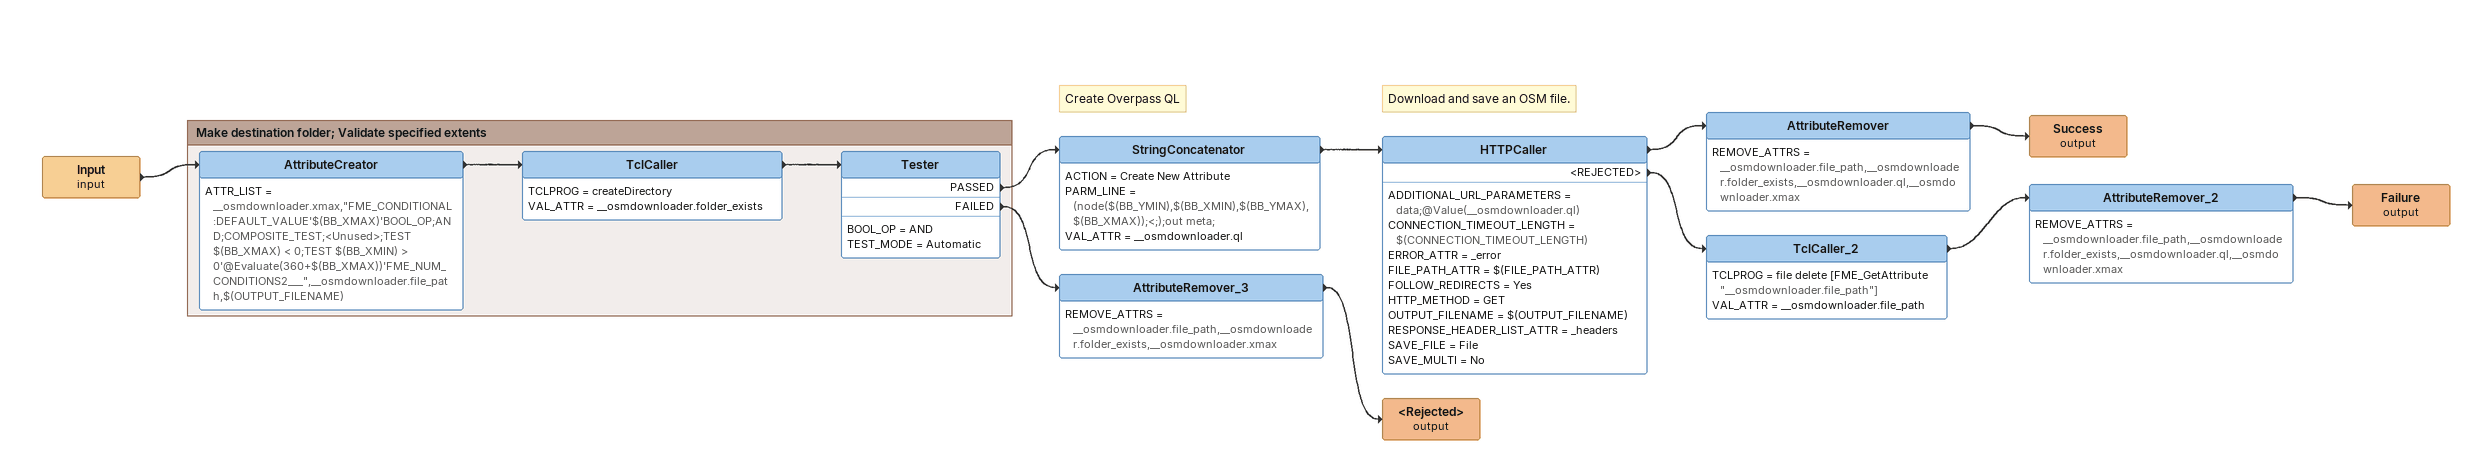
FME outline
Input (input)
    -> AttributeCreator
Note: Create Overpass QL
StringConcatenator
    ACTION = Create New Attribute
    PARM_LINE = (node($(BB_YMIN),$(BB_XMIN),$(BB_YMAX),$(BB_XMAX));<;);out meta;
    VAL_ATTR = __osmdownloader.ql
    -> HTTPCaller
Note: Download and save an OSM file.
HTTPCaller
    ADDITIONAL_URL_PARAMETERS = data;@Value(__osmdownloader.ql)
    CONNECTION_TIMEOUT_LENGTH = $(CONNECTION_TIMEOUT_LENGTH)
    ERROR_ATTR = _error
    FILE_PATH_ATTR = $(FILE_PATH_ATTR)
    FOLLOW_REDIRECTS = Yes
    HTTP_METHOD = GET
    OUTPUT_FILENAME = $(OUTPUT_FILENAME)
    RESPONSE_HEADER_LIST_ATTR = _headers
    SAVE_FILE = File
    SAVE_MULTI = No
    -> AttributeRemover
    <REJECTED> -> TclCaller_2
AttributeRemover
    REMOVE_ATTRS = __osmdownloader.file_path,__osmdownloader.folder_exists,__osmdownloader.ql,__osmdownloader.xmax
    -> Success (output)
Success (output)
TclCaller_2
    TCLPROG = file delete [FME_GetAttribute "__osmdownloader.file_path"]
    VAL_ATTR = __osmdownloader.file_path
    -> AttributeRemover_2
AttributeRemover_2
    REMOVE_ATTRS = __osmdownloader.file_path,__osmdownloader.folder_exists,__osmdownloader.ql,__osmdownloader.xmax
    -> Failure (output)
Failure (output)
AttributeRemover_3
    REMOVE_ATTRS = __osmdownloader.file_path,__osmdownloader.folder_exists,__osmdownloader.xmax
    -> <Rejected> (output)
<Rejected> (output)

Bookmark: Make destination folder; Validate specified extents
AttributeCreator
    ATTR_LIST = __osmdownloader.xmax,"FME_CONDITIONAL:DEFAULT_VALUE'$(BB_XMAX)'BOOL_OP;AND;COMPOSITE_TEST;<Unused>;TEST $(BB_XMAX) < 0;TEST $(BB_XMIN) > 0'@Evaluate(360+$(BB_XMAX))'FME_NUM_CONDITIONS2___",__osmdownloader.file_path,$(OUTPUT_FILENAME)
    -> TclCaller
TclCaller
    TCLPROG = createDirectory
    VAL_ATTR = __osmdownloader.folder_exists
    -> Tester
Tester
    BOOL_OP = AND
    TEST_MODE = Automatic
    PASSED -> StringConcatenator
    FAILED -> AttributeRemover_3
